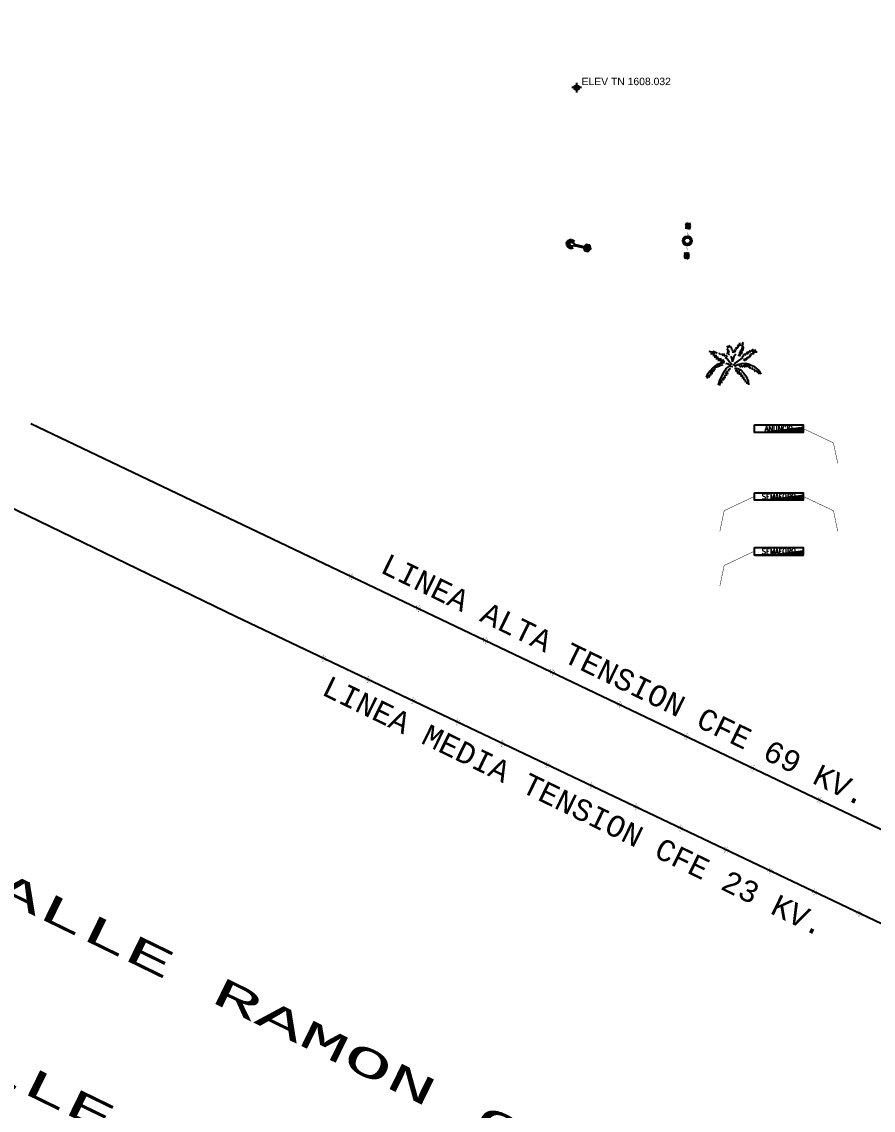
# Model space of a CAD drawing. Extents: x 661203 to 661848, y 2264651 to 2264858.
# Drawn here: x 661232.23 to 661266.66, y 2264724.34 to 2264768.38 of the extents above; entities that cross this region are included whole.
import ezdxf
from ezdxf.enums import TextEntityAlignment as Align

# ---------------------------------------------------------------- set-up
doc = ezdxf.new("R2010")
doc.units = 0
for name, color, linetype in [('0 @ 1', 7, 'Continuous'), ('Alumbrado', 7, 'Continuous'), ('INFRAESTRUCTURA_CFE_LAMPARA', 7, 'Continuous'), ('KM EJE', 7, 'Continuous'), ('LINEA MEDITA TENSION CFE', 4, 'Continuous'), ('LINEA TRANSMISION 69 KV.CFE', 6, 'Continuous'), ('LUMINARIA', 1, 'Continuous'), ('PLANTA DE CONJUNTO$0$JARDIN', 102, 'Continuous'), ('PLANTA DE CONJUNTO$0$VEGETACION', 3, 'Continuous')]:
    doc.layers.add(name, color=color, linetype=linetype)
doc.styles.add('MONOTXT4', font='monotxt4.shx')
doc.styles.add('ROMAND', font='romand__.ttf')
doc.styles.get("Standard").update_dxf_attribs({"font": 'arial.ttf'})

# ---------------------------------------------------------------- blocks, each defined once
blk = doc.blocks.new('Lampara')
at = {"layer": 'Alumbrado'}
h = blk.add_hatch(color=256, dxfattribs=at)
h.paths.add_polyline_path([(-0.8509090909501537, 0, 0.9427719401251168), (0.8450125922681763, -0.09999999962747098), (0.5583890643902123, -0.09999999962747098, -0.91510158929693), (-0.5672727272612974, 0, -0.91510158929693), (0.5583890643902123, 0.09999999962747098), (0.8450125922681763, 0.09999999962747098, 0.9427719401251168)])
h.paths.add_polyline_path([(0.8509090909501537, 0, 0.0294569111474516), (0.8450125922681763, 0.09999999962747098), (0.5583890643902123, 0.09999999962747098, -0.0443310221656918), (0.5672727272612974, 0, -0.0443310221656918), (0.5583890643902123, -0.09999999962747098), (0.8450125922681763, -0.09999999962747098, 0.0294569111474516)])
h = blk.add_hatch(dxfattribs=at)
h.set_pattern_fill('FLORTILE', color=8, scale=0.5, style=0)
h.set_pattern_definition([(0, (-687062.4666267653, -2275250.461942409), (0.15, 0.15), [0.1, -0.2]), (90, (-687062.4166267653, -2275250.511942409), (-0.15, 0.15), [0.1, -0.2]), (45, (-687062.4166267653, -2275250.411942409), (-0.1499999999957826, 0.1499999999957826), [0.14142135625, -0.0707106781]), (45, (-687062.3666267653, -2275250.461942409), (-0.1499999999957826, 0.1499999999957826), [0.14142135625, -0.0707106781]), (135, (-687062.3166267653, -2275250.311942409), (-0.1499999999957826, -0.1499999999957826), [0.14142135625, -0.0707106781]), (135, (-687062.2666267654, -2275250.261942409), (-0.1499999999957826, -0.1499999999957826), [0.14142135625, -0.0707106781])])
h.paths.add_polyline_path([(3.253857824602163, 0.2688690517097712, 0.4142135622030838), (3.103857824695296, 0.4188690516166389), (2.299111289903521, 0.4188690516166389, 0.4142135624544983), (2.199111289926804, 0.3188690515235066), (2.199111290043219, 0), (2.199111289810389, -0.3188690515235066, 0.4142135621530016), (2.29911128967069, -0.4188690516166389), (3.103857824462465, -0.4188690525479615, 0.4142135626317147), (3.253857824602163, -0.2688690526410937)])
at = {"layer": 'Alumbrado', "const_width": 0.02}
for points in [[(2.099111290066502, 0.09999999962747098), (0.8450125922681763, 0.09999999962747098)], [(2.099111290066502, -0.09999999962747098), (0.8450125922681763, -0.09999999962747098)]]:
    blk.add_lwpolyline(points, dxfattribs=at)
at = {"layer": 'Alumbrado'}
for points, const_width in [([(2.099111289833672, -0.3688690518029034), (2.099111290066502, 0), (2.099111289833672, 0.3688690518029034, -0.4142135625973519), (2.24911128997337, 0.5188690517097712), (3.153857824625447, 0.5188690512441099, -0.4142135623730951), (3.353857824578881, 0.3188690510578453), (3.353857824578881, -0.3188690519891679, -0.4142135624137965), (3.153857824625447, -0.5188690521754326), (2.24911128974054, -0.5188690517097712, -0.4142135623116447)], 0.02), ([(2.199111289810389, -0.3188690515235066), (2.199111290043219, 0), (2.199111289926804, 0.3188690515235066, -0.4142135624544983), (2.299111289903521, 0.4188690516166389), (3.103857824695296, 0.4188690516166389, -0.4142135622030838), (3.253857824602163, 0.2688690517097712), (3.253857824602163, -0.2688690526410937, -0.4142135626317147), (3.103857824462465, -0.4188690525479615), (2.29911128967069, -0.4188690516166389, -0.4142135621530016)], 0.01)]:
    blk.add_lwpolyline(points, format="xyb", close=True, dxfattribs=dict(at, const_width=const_width))
for radius in [0.8509090909090907, 0.5672727272727273]:
    blk.add_circle((0, 0), radius, dxfattribs=at)
blk = doc.blocks.new('LUMINARIA')
at = {"layer": 'Alumbrado', "xscale": 0.6249999998835847, "yscale": 0.6249999998835847, "zscale": 0.6249999998835847}
for rotation in [179.9999999573113, 359.9999999573114]:
    blk.add_blockref('Lampara', (0, 0), dxfattribs=dict(at, rotation=rotation))
blk = doc.blocks.new('LAMP')
at = {"color": 50}
for p, q in [((3.329248944767186, 0.3800136950281967), (2.98922796511465, 0.9689473074257648)), ((3.391397374354255, 0.4096569753369295), (3.267979478421466, 0.7311715864186681)), ((3.502782653242093, 0.4363982148720425), (3.431698912278307, 1.11271483317023)), ((3.571615077113393, 0.438200655324863), (3.58963899250341, 0.7821174485316078)), ((3.684247234689678, 0.4173255188111398), (3.894391757003063, 1.064083855562557)), ((3.747861901435385, 0.3909754610795062), (3.904211129435111, 0.6978280984794765)), ((3.842265814424308, 0.3260934492645902), (4.297302703003652, 0.8314631124296737)), ((3.889663170242329, 0.2761470577127056), (4.157303508942504, 0.4928779306310389)), ((3.949515544455607, 0.1784768598740811), (4.570764787385087, 0.4550748435526657)), ((3.972500155933857, 0.1135703193500603), (4.305154159337007, 0.2027046909209957)), ((3.987451972128042, 0), (4.667493931433227, 0)), ((3.329248944767073, -0.3800136950281967), (2.989227965114424, -0.9689473074257648)), ((3.43507963453726, -0.4238502020463102), (3.345945262966438, -0.7565042054494598)), ((3.502782653241978, -0.4363982148721562), (3.431698912278307, -1.112714833170116)), ((3.617293712869468, -0.4333996372459979), (3.671167985251031, -0.7735484060968929)), ((3.684247234689792, -0.4173255188112535), (3.894391757002948, -1.064083855562557)), ((3.787638661664459, -0.3680103378535477), (3.975206226871478, -0.6568390598633869)), ((3.842265814424308, -0.3260934492645902), (4.297302703003652, -0.8314631124297875)), ((3.916660291740754, -0.2389887077773665), (4.205489013750819, -0.426556272984044)), ((3.94951554445538, -0.1784768598740811), (4.570764787385087, -0.455074843552552)), ((3.982049591133319, -0.06864375898214799), (4.322198359984213, -0.1225180313634837))]:
    blk.add_line(p, q, dxfattribs=at)
at = {"color": 7}
blk.add_lwpolyline([(-0.3932859839533194, -0.6811913061119413), (0.3932859839533194, -0.6811913061119413), (0.7865719679070935, 0), (0.3932859839533194, 0.6811913061119413), (-0.3932859839533194, 0.6811913061119413), (-0.7865719679070935, 0)], close=True, dxfattribs=at)
at = {"color": 50}
blk.add_lwpolyline([(0, 0.1111607760502693), (0, -0.1111607760502693), (2.785164652887941, -0.1111607760502693), (2.785164652887941, 0.1111607760502693)], close=True, dxfattribs=at)
for points in [[(3.561346391215465, 0.3412679603452489), (2.785164652887941, 0.1895696448547142)], [(2.785164652887941, 0.1895696448547142), (2.785164652887941, -0.1895696448547142), (3.535953516556901, -0.3412679603451352)]]:
    blk.add_lwpolyline(points, dxfattribs=at)
blk.add_arc((3.548649953887433, 0), 0.3415040560212963, 267.8693665667306, 92.13063343326937, dxfattribs=at)
at = {"color": 254}
for points in [[(-0.7865719679070935, 0), (-0.3932859839533194, 0.6811913061119413), (-0.3932859839533194, -0.6811913061119413), (0.3932859839533194, 0.6811913061119413)], [(-0.3932859839533194, -0.6811913061119413), (0.3932859839533194, 0.6811913061119413), (0.3932859839533194, -0.6811913061119413), (0.7865719679070935, 0)]]:
    blk.add_solid(points, dxfattribs=at)
blk = doc.blocks.new('Elevation Symbol - Metric')
h = blk.add_hatch(color=0)
h.paths.add_polyline_path([(1, 2, 0.4142135623730951), (0, 3), (0, 2)])
h.paths.add_polyline_path([(0, 1), (0, 2), (-1, 2, 0.4142135623730951)])
at = {"color": 0}
for p, q in [((2, 2), (-2, 2)), ((0, 4), (0, 0))]:
    blk.add_line(p, q, dxfattribs=at)
blk.add_circle((0, 2), 1, dxfattribs=at)
blk.add_attdef('ELEVATION', (2, 3), '', height=3, dxfattribs=at)
blk = doc.blocks.new('PLANTA DE CONJUNTO$0$PALMA')
at = {"layer": 'PLANTA DE CONJUNTO$0$VEGETACION', "linetype": 'Continuous'}
for p, q in [((12.80965183267132, 16.43911755339405, 0.702624999999985), (12.78720860767132, 16.47061755339404, 0.702624999999985)), ((12.81463950767131, 16.48046130339405, 0.702624999999985), (12.82710825985881, 16.44896130339405, 0.702624999999985)), ((12.84207041860881, 16.43911755339405, 0.702624999999985), (12.83957701029631, 16.46274255339404, 0.702624999999985)), ((12.85204575985881, 16.41943005339405, 0.702624999999985), (12.85453916860881, 16.44108630339404, 0.702624999999985)), ((12.92187058267131, 16.41352380339405, 0.702624999999985), (12.90441415767131, 16.44108630339404, 0.702624999999985)), ((12.93932700767131, 16.42927380339405, 0.702624999999985), (12.91937632954631, 16.45289880339405, 0.702624999999985)), ((12.95179575767131, 16.44699255339405, 0.702624999999985), (12.93433933267131, 16.47849255339405, 0.702624999999985)), ((12.96675790767131, 16.46077380339405, 0.702624999999985), (12.96675790767131, 16.50014880339405, 0.702624999999985)), ((12.98670860767131, 16.45880505339405, 0.702624999999985), (13.01413950767131, 16.48439880339404, 0.702624999999985)), ((12.98670860767131, 16.44699255339405, 0.702624999999985), (13.01663290767131, 16.45486755339405, 0.702624999999985)), ((13.00915183267131, 16.50802380339404, 0.702624999999985), (12.99169540767131, 16.47849255339405, 0.702624999999985)), ((12.58209287954632, 16.40158836589405, 0.702624999999985), (12.54468662954632, 16.41340086589405, 0.702624999999985)), ((12.61949912954632, 16.36811961589405, 0.702624999999985), (12.56214222329632, 16.38386961589405, 0.702624999999985)), ((12.62448595142132, 16.38190086589405, 0.702624999999985), (12.58209287954632, 16.40158836589405, 0.702624999999985)), ((12.64194322954632, 16.34843211589405, 0.702624999999985), (12.58957478579632, 16.35630711589405, 0.702624999999985)), ((12.64942345142132, 16.38386961589405, 0.702624999999985), (12.59456162954632, 16.40946336589404, 0.702624999999985)), ((12.66438730767132, 16.32677586589405, 0.702624999999985), (12.60453706704632, 16.33268211589405, 0.702624999999985)), ((12.70179355767132, 16.30511961589405, 0.702624999999985), (12.62698105767132, 16.30708836589405, 0.702624999999985)), ((12.69667345142132, 16.36221336589405, 0.702624999999985), (12.67173595142132, 16.38386961589405, 0.702624999999985)), ((12.72909287954632, 16.34449461589405, 0.702624999999985), (12.70664877954632, 16.37402586589405, 0.702624999999985)), ((12.75403037954632, 16.33465086589405, 0.702624999999985), (12.73657480767132, 16.36811961589405, 0.702624999999985)), ((12.74980235767132, 16.31705505339405, 0.702624999999985), (12.78720860767132, 16.28752380339405, 0.702624999999985)), ((12.77972667954631, 16.31902380339405, 0.702624999999985), (12.77224558267131, 16.35446130339405, 0.702624999999985)), ((12.81962632735881, 16.34855505339405, 0.702624999999985), (12.77972667954631, 16.37808630339405, 0.702624999999985)), ((12.80965183267132, 16.41549255339405, 0.702624999999985), (12.78720860767132, 16.43518005339405, 0.702624999999985)), ((12.81713291860882, 16.38005505339405, 0.702624999999985), (12.78720860767132, 16.39974255339405, 0.702624999999985)), ((12.81463950767131, 16.39974255339405, 0.702624999999985), (12.79219542954632, 16.41746130339405, 0.702624999999985)), ((12.83209507735882, 16.33083630339405, 0.702624999999985), (12.84207041860881, 16.28949255339405, 0.702624999999985)), ((12.87199558267131, 16.32099255339405, 0.702624999999985), (12.84456382735881, 16.25602380339405, 0.702624999999985)), ((12.85952683923381, 16.39580505339405, 0.702624999999985), (12.86451450767131, 16.42139880339405, 0.702624999999985)), ((12.86700790767131, 16.37218005339405, 0.702624999999985), (12.87448985767131, 16.39777380339405, 0.702624999999985)), ((12.89942735767131, 16.35446130339405, 0.702624999999985), (12.87199558267131, 16.32099255339405, 0.702624999999985)), ((12.89693308267131, 16.37611755339405, 0.702624999999985), (12.88197007954631, 16.39974255339405, 0.702624999999985)), ((12.90940183267131, 16.39777380339405, 0.702624999999985), (12.88945200767131, 16.41943005339405, 0.702624999999985)), ((12.99169540767131, 16.30130505339405, 0.702624999999985), (12.92436485767131, 16.26193005339405, 0.702624999999985)), ((12.93184507954631, 16.34068005339405, 0.702624999999985), (12.96177110767131, 16.32886755339405, 0.702624999999985)), ((12.93932700767131, 16.35446130339405, 0.702624999999985), (12.97423985767131, 16.34461755339405, 0.702624999999985)), ((12.94431382954631, 16.36430505339404, 0.702624999999985), (12.98670860767131, 16.35643005339405, 0.702624999999985)), ((12.94930235767131, 16.38202380339405, 0.702624999999985), (12.99418882954631, 16.37021130339405, 0.702624999999985)), ((12.95927683267131, 16.39383630339405, 0.702624999999985), (12.99418882954631, 16.38596130339404, 0.702624999999985)), ((12.96675790767131, 16.40761755339404, 0.702624999999985), (13.00665757954631, 16.40171130339405, 0.702624999999985)), ((12.97922665767131, 16.42336755339405, 0.702624999999985), (13.01413950767131, 16.41549255339405, 0.702624999999985)), ((12.98172007954631, 16.43321130339405, 0.702624999999985), (13.01912632954631, 16.43321130339405, 0.702624999999985)), ((12.98172007954631, 16.30918005339405, 0.702624999999985), (13.02411485767131, 16.35249255339405, 0.702624999999985)), ((13.01912632954631, 16.33083630339405, 0.702624999999985), (13.06401444204631, 16.37611755339405, 0.702624999999985)), ((13.03658360767131, 16.29736755339405, 0.702624999999985), (13.06152112954631, 16.28358630339405, 0.702624999999985)), ((13.05154575767131, 16.34264880339405, 0.702624999999985), (13.09892737954631, 16.39186755339405, 0.702624999999985)), ((13.05403915767131, 16.30721130339405, 0.702624999999985), (13.08147003579631, 16.29343005339405, 0.702624999999985)), ((13.07398987954631, 16.31902380339405, 0.702624999999985), (13.09892737954631, 16.30918005339405, 0.702624999999985)), ((13.08396444204631, 16.33280505339405, 0.702624999999985), (13.11139612954631, 16.32296130339405, 0.702624999999985)), ((13.09144547329631, 16.36627380339405, 0.702624999999985), (13.11887628579631, 16.38793005339405, 0.702624999999985)), ((13.09892737954631, 16.34461755339405, 0.702624999999985), (13.14630819204631, 16.34461755339405, 0.702624999999985)), ((13.11887628579631, 16.38793005339405, 0.702624999999985), (13.14381378579631, 16.40171130339405, 0.702624999999985)), ((13.12635819204631, 16.37021130339405, 0.702624999999985), (13.14381378579631, 16.38399255339405, 0.702624999999985)), ((13.12635819204631, 16.35643005339405, 0.702624999999985), (13.16376444204631, 16.36430505339404, 0.702624999999985)), ((13.14381378579631, 16.38399255339405, 0.702624999999985), (13.17623319204631, 16.39186755339405, 0.702624999999985)), ((13.16376444204631, 16.36430505339404, 0.702624999999985), (13.19119547329631, 16.36627380339405, 0.702624999999985)), ((12.53284591079632, 16.14971130339405, 0.702624999999985), (12.49543966079632, 16.10246130339405, 0.702624999999985)), ((12.58272091079632, 16.19696130339405, 0.702624999999985), (12.53284591079632, 16.14971130339405, 0.702624999999985)), ((12.56526444204632, 16.10639880339405, 0.702624999999985), (12.56277112954632, 16.15364880339405, 0.702624999999985)), ((12.57773319204632, 16.13199255339405, 0.702624999999985), (12.57523987954632, 16.16546130339405, 0.702624999999985)), ((12.63259593267132, 16.22846130339405, 0.702624999999985), (12.58272091079632, 16.19696130339405, 0.702624999999985)), ((12.59269547329632, 16.14774255339405, 0.702624999999985), (12.59020194204632, 16.17530505339405, 0.702624999999985)), ((12.60765841079632, 16.16546130339405, 0.702624999999985), (12.60516422329632, 16.19499255339405, 0.702624999999985)), ((12.62511485767132, 16.18318005339405, 0.702624999999985), (12.62012718267132, 16.20877380339405, 0.702624999999985)), ((12.68745860767132, 16.24421130339405, 0.702624999999985), (12.63259593267132, 16.22846130339405, 0.702624999999985)), ((12.64755808267132, 16.19302380339405, 0.702624999999985), (12.64755808267132, 16.21861755339405, 0.702624999999985)), ((12.73171787954632, 16.28543211589405, 0.702624999999985), (12.65441197954632, 16.27952586589405, 0.702624999999985)), ((12.66750792954632, 16.20089880339405, 0.702624999999985), (12.66501450767132, 16.22846130339405, 0.702624999999985)), ((12.68745860767132, 16.20877380339405, 0.702624999999985), (12.67997667954632, 16.22846130339405, 0.702624999999985)), ((12.73483933267131, 16.25011755339405, 0.702624999999985), (12.68745860767132, 16.24421130339405, 0.702624999999985)), ((12.74418662954632, 16.26771336589405, 0.702624999999985), (12.68932480767132, 16.26377586589405, 0.702624999999985)), ((12.71239610767132, 16.21074255339405, 0.702624999999985), (12.70242075767132, 16.23239880339405, 0.702624999999985)), ((12.75977683267132, 16.17530505339405, 0.702624999999985), (12.73234507954632, 16.13789880339405, 0.702624999999985)), ((12.75728257954632, 16.24027380339405, 0.702624999999985), (12.78720860767132, 16.23239880339405, 0.702624999999985)), ((12.78471433267132, 16.18908630339405, 0.702624999999985), (12.75977683267132, 16.17530505339405, 0.702624999999985)), ((12.81713291860882, 16.19302380339405, 0.702624999999985), (12.78471433267132, 16.18908630339405, 0.702624999999985)), ((12.78720860767132, 16.15758630339405, 0.702624999999985), (12.78471433267132, 16.13002380339406, 0.702624999999985)), ((12.78720860767132, 16.28752380339405, 0.702624999999985), (12.80965183267132, 16.25602380339405, 0.702624999999985)), ((12.78720860767132, 16.23239880339405, 0.702624999999985), (12.82461485329631, 16.21074255339405, 0.702624999999985)), ((12.80466417954631, 16.17530505339405, 0.702624999999985), (12.80466417954631, 16.15364880339405, 0.702624999999985)), ((12.80965183267132, 16.25602380339405, 0.702624999999985), (12.84207041860881, 16.21664880339405, 0.702624999999985)), ((12.84955235110881, 16.18514880339405, 0.702624999999985), (12.81713291860882, 16.19302380339405, 0.702624999999985)), ((12.84207041860881, 16.28949255339405, 0.702624999999985), (12.84456382735881, 16.25602380339405, 0.702624999999985)), ((12.88945200767131, 16.23633630339405, 0.702624999999985), (12.85703257735881, 16.19696130339405, 0.702624999999985)), ((12.92685825767131, 16.21271130339405, 0.702624999999985), (12.86950132954631, 16.18908630339405, 0.702624999999985)), ((12.86950132954631, 16.17136755339405, 0.702624999999985), (12.91438950767131, 16.15758630339405, 0.702624999999985)), ((12.89443882954631, 16.12018005339405, 0.702624999999985), (12.88695860767131, 16.14971130339405, 0.702624999999985)), ((12.92436485767131, 16.26193005339405, 0.702624999999985), (12.88945200767131, 16.23633630339405, 0.702624999999985)), ((12.91438950767131, 16.15758630339405, 0.702624999999985), (12.95179575767131, 16.13593005339405, 0.702624999999985)), ((12.92685825767131, 16.21271130339405, 0.702624999999985), (12.97423985767131, 16.22058630339405, 0.702624999999985)), ((12.95678257954631, 16.17136755339405, 0.702624999999985), (12.93683360767131, 16.20089880339405, 0.702624999999985)), ((12.98670860767131, 16.17136755339405, 0.702624999999985), (12.96177110767131, 16.19696130339405, 0.702624999999985)), ((12.97423985767131, 16.22058630339405, 0.702624999999985), (13.02660825767131, 16.22255505339405, 0.702624999999985)), ((13.01164610767131, 16.16546130339405, 0.702624999999985), (12.98920200767131, 16.19893005339405, 0.702624999999985)), ((12.99418882954631, 16.27374255339405, 0.702624999999985), (13.02162058267131, 16.25405505339405, 0.702624999999985)), ((13.03658360767131, 16.16743005339405, 0.702624999999985), (13.00915183267131, 16.20877380339405, 0.702624999999985)), ((13.01413950767131, 16.28752380339405, 0.702624999999985), (13.04406382954631, 16.26783630339405, 0.702624999999985)), ((13.02660825767131, 16.22255505339405, 0.702624999999985), (13.07149569204631, 16.20680505339405, 0.702624999999985)), ((13.06401444204631, 16.15955505339405, 0.702624999999985), (13.03658360767131, 16.20680505339405, 0.702624999999985)), ((13.08895194204631, 16.14380505339405, 0.702624999999985), (13.06650797329631, 16.19105505339405, 0.702624999999985)), ((13.07149569204631, 16.20680505339405, 0.702624999999985), (13.12635819204631, 16.17530505339405, 0.702624999999985)), ((13.11887628579631, 16.12411755339405, 0.702624999999985), (13.10142069204631, 16.15955505339405, 0.702624999999985)), ((13.12635819204631, 16.17530505339405, 0.702624999999985), (13.16625797329631, 16.13986755339405, 0.702624999999985)), ((12.49543966079632, 16.10246130339405, 0.702624999999985), (12.47798319204632, 16.07293005339405, 0.702624999999985)), ((12.49045194204632, 16.05521130339405, 0.702624999999985), (12.51289612954632, 16.09852380339405, 0.702624999999985)), ((12.51788297329632, 16.06505505339406, 0.702624999999985), (12.53284591079632, 16.10836755339405, 0.702624999999985)), ((12.54531466079632, 16.08868005339405, 0.702624999999985), (12.54780819204632, 16.14183630339405, 0.702624999999985)), ((12.65753343267132, 16.01977380339405, 0.702624999999985), (12.63259593267132, 15.95283630339405, 0.702624999999985)), ((12.66252110767132, 16.00402380339406, 0.702624999999985), (12.65254575767132, 15.94693005339406, 0.702624999999985)), ((12.69743308267132, 16.08868005339405, 0.702624999999985), (12.65753343267132, 16.01977380339405, 0.702624999999985)), ((12.67748325767132, 16.02568005339406, 0.702624999999985), (12.68247007954632, 15.97646130339406, 0.702624999999985)), ((12.69493882954632, 16.04733630339406, 0.702624999999985), (12.69992735767132, 16.00993005339406, 0.702624999999985)), ((12.73234507954632, 16.13789880339405, 0.702624999999985), (12.69743308267132, 16.08868005339405, 0.702624999999985)), ((12.70990183267132, 16.06505505339406, 0.702624999999985), (12.71738292954632, 16.02371130339406, 0.702624999999985)), ((12.72985167954632, 16.08474255339405, 0.702624999999985), (12.72985167954632, 16.04339880339405, 0.702624999999985)), ((12.74730808267132, 16.11624255339405, 0.702624999999985), (12.74980235767132, 16.07096130339406, 0.702624999999985)), ((12.76476450767132, 16.14380505339405, 0.702624999999985), (12.76975132954631, 16.09458630339405, 0.702624999999985)), ((12.91189610767131, 16.08868005339405, 0.702624999999985), (12.90441415767131, 16.13593005339405, 0.702624999999985)), ((12.93184507954631, 16.07293005339405, 0.702624999999985), (12.92935165767131, 16.13002380339406, 0.702624999999985)), ((12.95428915767131, 16.04339880339405, 0.702624999999985), (12.94930235767131, 16.10443005339405, 0.702624999999985)), ((12.95179575767131, 16.13593005339405, 0.702624999999985), (12.98670860767131, 16.09458630339405, 0.702624999999985)), ((12.97174558267131, 16.01780505339405, 0.702624999999985), (12.96925132954631, 16.07096130339406, 0.702624999999985)), ((12.98670860767131, 16.09458630339405, 0.702624999999985), (13.01413950767131, 16.05127380339405, 0.702624999999985)), ((12.98920200767131, 15.99418005339406, 0.702624999999985), (12.98670860767131, 16.03946130339405, 0.702624999999985)), ((13.00665757954631, 15.96464880339406, 0.702624999999985), (13.00167075767131, 16.00402380339406, 0.702624999999985)), ((13.01413950767131, 16.05127380339405, 0.702624999999985), (13.04157040767131, 15.97646130339406, 0.702624999999985)), ((13.14880237954631, 16.09852380339405, 0.702624999999985), (13.13134503579631, 16.13789880339405, 0.702624999999985)), ((13.17872672329631, 16.08080505339405, 0.702624999999985), (13.15877694204631, 16.11624255339405, 0.702624999999985)), ((13.16625797329631, 16.13986755339405, 0.702624999999985), (13.19618319204631, 16.11230505339405, 0.702624999999985)), ((13.20117069204631, 16.06308630339405, 0.702624999999985), (13.18371444204631, 16.10246130339405, 0.702624999999985)), ((13.19618319204631, 16.11230505339405, 0.702624999999985), (13.21862628579631, 16.06111755339405, 0.702624999999985)), ((13.02660825767131, 15.94299255339406, 0.702624999999985), (13.02162058267131, 15.97449255339405, 0.702624999999985)), ((13.04157040767131, 15.97646130339406, 0.702624999999985), (13.04406382954631, 15.92921130339406, 0.702624999999985))]:
    blk.add_line(p, q, dxfattribs=at)
blk = doc.blocks.new('ONDA')
at = {"color": 11, "const_width": 0.00625}
blk.add_lwpolyline([(0.2347390695940703, 0.0428883670829237), (0.2246743440628052, -0.0714823245070875), (0.2203758180839941, -0.0814697253517807), (0.2153268526308238, -0.0859155752696097), (0.2090271543711424, -0.0811255089938641), (0.1978758836630732, -0.0544192832894623), (0.1669166956562549, 0.0768271735869348), (0.1586157638812438, 0.0963951596058905), (0.1523160657379776, 0.1011852263472974), (0.1467668070690706, 0.1004337426275015), (0.1419679881073534, 0.09414070891216401), (0.141171574825421, 0.0582922887988389), (0.1455893514212221, -0.1273383772931993), (0.1410406789509579, -0.1354785948060453), (0.1285917643690482, -0.1409265496768057), (0.1185925604077056, -0.1366374720819294), (0.1065393694443628, -0.0893612825311721), (0.0673251621192321, 0.1028435830958188), (0.0595245234435424, 0.1187172024510801), (0.0495253194821999, 0.1230062800459564), (0.0412771413102746, 0.1143650743179023), (0.0384795558638871, 0.0932941208593548), (0.0406459523364902, -0.0757114426232875), (0.0321476275566965, -0.0825054650194943), (0.0263482223963365, -0.0814097649417818), (0.0206474831793457, -0.0671328348107636), (0, 0)], dxfattribs=at)
blk = doc.blocks.new('KM EJE_A')
at = {"layer": 'KM EJE', "const_width": 0.15}
blk.add_lwpolyline([(0, 0), (1.3969839e-09, 2.250000001862645), (27.00923785893247, 2.249999996274709), (27.00923785753548, -2.25000000372529), (-1.3969839e-09, -2.249999998137354), (0, 0)], close=True, dxfattribs=at)
at = {"layer": 'KM EJE'}
blk.add_lwpolyline([(0.1944444822147488, 2.055555519647896), (26.81479337671772, 2.055555513128638), (26.81479337532073, -2.055555521510541), (0.1944444822147488, -2.055555516853928)], close=True, dxfattribs=at)
at = {"layer": 'KM EJE', "style": 'ROMAND', "width": 0.8}
blk.add_attdef('KM', text='', height=3, dxfattribs=at).set_placement((13.5046189292334, 4.6566129e-09), align=Align.MIDDLE_CENTER)
blk = doc.blocks.new('anuncio')
at = {"layer": 'KM EJE', "const_width": 0.01875, "elevation": 1594.287}
blk.add_lwpolyline([(670569.6083998041, 2271329.765999896), (670569.4329048656, 2271330.598221011), (670568.2194743293, 2271331.172943607)], dxfattribs=at)
at = {"layer": 'KM EJE'}
ref = blk.add_blockref('KM EJE_A', (670566.2283668458, 2271331.172943606, 1594.287), dxfattribs=dict(at, xscale=0.0737194990506396, yscale=0.0737194990506396, zscale=0.0737194990506396))
ref.add_attrib('KM', 'ANUNCIO', dxfattribs={"layer": '0', "height": 0.2211584969729604, "rotation": 8.390776069999998e-08, "style": 'ROMAND', "width": 0.8000000000000002}).set_placement((670567.2239205872, 2271331.172943608, 1594.287), align=Align.MIDDLE_CENTER)
blk = doc.blocks.new('SEMAFORO 1')
at = {"layer": 'KM EJE', "const_width": 0.01875, "elevation": 1594.287}
blk.add_lwpolyline([(670564.8394413708, 2271324.805875105), (670565.0149363094, 2271325.638096219), (670566.2283668458, 2271326.212818816)], dxfattribs=at)
at = {"layer": 'KM EJE'}
ref = blk.add_blockref('KM EJE_A', (670566.2283668458, 2271326.212818812, 1594.287), dxfattribs=dict(at, xscale=0.0737194990506396, yscale=0.0737194990506396, zscale=0.0737194990506396))
ref.add_attrib('KM', 'SEMAFORO', dxfattribs={"layer": '0', "height": 0.2211584969729604, "rotation": 8.390776069999998e-08, "style": 'ROMAND', "width": 0.8000000000000002}).set_placement((670567.2239205872, 2271326.212818814, 1594.287), align=Align.MIDDLE_CENTER)

msp = doc.modelspace()

# ---------------------------------------------------------------- linework, layer by layer
msp.add_circle((661269.6132324478, 2264767.815110694, -1608.032), 66.5037042774781)
at = {"layer": 'KM EJE', "const_width": 0.01875, "elevation": 1594.287}
for points in [[(661260.453819555, 2264747.763155575), (661260.6293144936, 2264748.595376689), (661261.84274503, 2264749.170099286)], [(661265.2227779883, 2264747.763155572), (661265.0472830497, 2264748.595376687), (661263.8338525133, 2264749.170099284)]]:
    msp.add_lwpolyline(points, dxfattribs=at)
at = {"layer": 'LINEA MEDITA TENSION CFE', "elevation": 1612.865}
msp.add_lwpolyline([(661231.1455962092, 2264749.036148963), (661240.8984517562, 2264744.311534038), (661281.4452258972, 2264725.010783686)], dxfattribs=at)
at = {"layer": 'LINEA TRANSMISION 69 KV.CFE', "elevation": 1595.738}
msp.add_lwpolyline([(661282.9276309976, 2264728.075228696), (661232.597888675, 2264752.115715347)], dxfattribs=at)

# ---------------------------------------------------------------- block references
for name in ['anuncio', 'SEMAFORO 1']:
    msp.add_blockref(name, (-9304.385621815803, -6579.259180108085))
for p, rotation in [((661245.6503545261, 2264745.881079194, 1595.738), 154.4680766444671), ((661248.3573903582, 2264744.58803743, 1595.738), 154.4680766444671), ((661251.0644261905, 2264743.294995666, 1595.738), 154.4680766444671), ((661244.3354245909, 2264742.675493784, 1612.865), 334.5449920677459), ((661253.7714620227, 2264742.001953903, 1595.738), 154.4680766444671), ((661246.1412707289, 2264741.815889384, 1612.865), 334.5449920677459), ((661247.9471168669, 2264740.956284983, 1612.865), 334.5449920677459), ((661256.4784978549, 2264740.708912139, 1595.738), 154.4680766444671), ((661249.752963005, 2264740.096680582, 1612.865), 334.5449920677459), ((661251.558809143, 2264739.237076181, 1612.865), 334.5449920677459), ((661259.1855336871, 2264739.415870375, 1595.738), 154.4680766444671), ((661253.3646552812, 2264738.377471781, 1612.865), 334.5449920677459), ((661261.8925695193, 2264738.122828611, 1595.738), 154.4680766444671), ((661255.1705014192, 2264737.51786738, 1612.865), 334.5449920677459), ((661256.9763475573, 2264736.65826298, 1612.865), 334.5449920677459), ((661264.5996053516, 2264736.829786847, 1595.738), 154.4680766444671), ((661258.7821936953, 2264735.798658579, 1612.865), 334.5449920677459), ((661260.5880398334, 2264734.939054178, 1612.865), 334.5449920677459), ((661262.3938859714, 2264734.079449777, 1612.865), 334.5449920677459), ((661264.1997321096, 2264733.219845377, 1612.865), 334.5449920677459), ((661266.0055782476, 2264732.360240976, 1612.865), 334.5449920677459)]:
    msp.add_blockref('ONDA', p, dxfattribs=dict(rotation=rotation))
at = {"layer": '0 @ 1', "xscale": 0.1000000000931323, "yscale": 0.1000000000931323, "zscale": 0.1000000000931323}
msp.add_blockref('Elevation Symbol - Metric', (661254.6630565004, 2264765.512341173), dxfattribs=at).add_auto_attribs({'ELEVATION': 'ELEV TN 1608.032'})
at = {"layer": 'INFRAESTRUCTURA_CFE_LAMPARA', "lineweight": 0, "xscale": 0.1907009226417591, "yscale": 0.1907009226417591, "zscale": 0.1907009226417591, "rotation": 166.3329474722241}
msp.add_blockref('LAMP', (661255.0889176802, 2264759.225215341, 39.625), dxfattribs=at)
at = {"layer": 'KM EJE'}
ref = msp.add_blockref('KM EJE_A', (661261.84274503, 2264749.170099282, 1594.287), dxfattribs=dict(at, xscale=0.0737194990506396, yscale=0.0737194990506396, zscale=0.0737194990506396))
ref.add_attrib('KM', 'SEMAFORO', dxfattribs={"layer": '0', "height": 0.2211584969729604, "rotation": 8.390776069999998e-08, "style": 'ROMAND', "width": 0.8000000000000002}).set_placement((661262.8382987714, 2264749.170099284, 1594.287), align=Align.MIDDLE_CENTER)
at = {"layer": 'LUMINARIA', "xscale": 0.3499999999385528, "yscale": 0.3499999999385528, "zscale": 0.3499999999385528, "rotation": 87.29705592836123}
msp.add_blockref('LUMINARIA', (661259.140534506, 2264759.514854249, -1608.572), dxfattribs=at)
at = {"layer": 'PLANTA DE CONJUNTO$0$JARDIN', "xscale": 3.00000000002476, "yscale": 3.00000000002476, "zscale": 3.00000000002476, "rotation": 4.069826850022017}
msp.add_blockref('PLANTA DE CONJUNTO$0$PALMA', (661225.9775607412, 2264703.244422046, 1608.121125), dxfattribs=at)

# ---------------------------------------------------------------- texts
at = {"style": 'MONOTXT4'}
for s, p in [('LINEA ALTA TENSION CFE 69 KV.', (661256.4130735119, 2264741.367811693)), ('LINEA MEDIA TENSION CFE 23 KV.', (661254.3803309159, 2264736.25866432))]:
    msp.add_text(s, height=0.8640000128746032, rotation=333.9999999999999, dxfattribs=at).set_placement(p, align=Align.CENTER)
at = {"style": 'MONOTXT4', "width": 2}
for p in [(661229.2529170536, 2264733.90330856), (661226.8496592675, 2264727.681860959)]:
    msp.add_text('CALLE RAMON CORONA', height=1.1321856, rotation=333.9999999999999, dxfattribs=at).set_placement(p)

doc.saveas('drawing.dxf')
